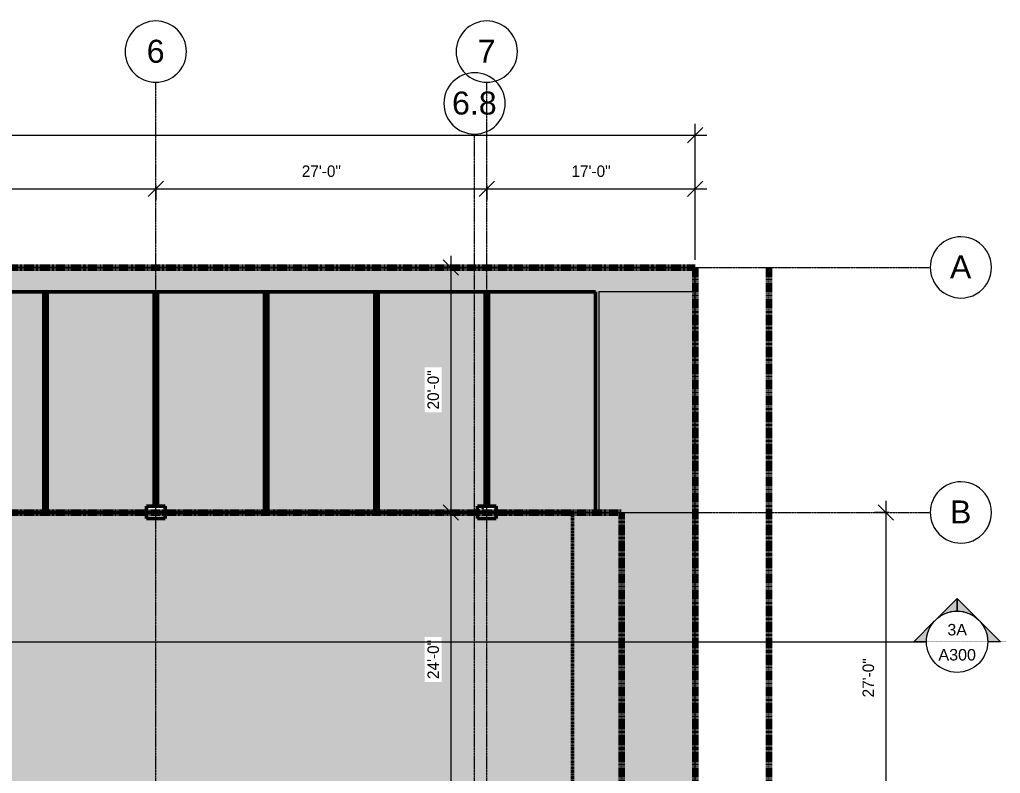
# Model space of a CAD drawing. Header units: inches. Extents: x 8459 to 10849, y 14316 to 16435.
# Drawn here: x 9819 to 10779, y 15696 to 16435 of the extents above; entities that cross this region are included whole.
import ezdxf

# ---------------------------------------------------------------- set-up
doc = ezdxf.new("R2010")
doc.units = ezdxf.units.IN
doc.header["$MEASUREMENT"] = 0
for name, pattern in [('Double Dash 3_8_', [1, 0.375, -0.125, 0.125, -0.125, 0.125, -0.125]), ('Grid Line 1_2_', [0.875, 0.5, -0.125, 0.125, -0.125]), ('Overhead 1_16_', [0.101562, 0.0625, -0.039062])]:
    doc.linetypes.add(name, pattern=pattern)
for name, color, linetype, lineweight in [('A-ANNO-DIMS-1', 211, 'Continuous', 20), ('A-FLOR', 192, 'Continuous', 13), ('A-FLOR-OVHD', 1, 'Overhead 1_16_', 50), ('A-GENM', 5, 'Continuous', 9), ('C-PROP-LINE-1', 91, 'Double Dash 3_8_', 140), ('G-ANNO-SYMB', 111, 'Continuous', 9), ('L-SITE', 91, 'Continuous', 50), ('S-COLS', 52, 'Continuous', 9), ('S-COLS-1', 52, 'Continuous', 50), ('S-GRID-1', 1, 'Grid Line 1_2_', 9), ('S-GRID-IDEN', 1, 'Continuous', 9)]:
    doc.layers.add(name, color=color, linetype=linetype, lineweight=lineweight)
doc.styles.add('Arial', font='arial.ttf', dxfattribs={"height": 11.25})
doc.styles.add('Arial_1', font='arial.ttf', dxfattribs={"height": 22.5})
doc.styles.add('Arial_2', font='arial.ttf', dxfattribs={"width": 0.25, "height": 3.75})
doc.styles.add('Century Gothic', font='ufonts.com_century-gothic.ttf', dxfattribs={"height": 11.25})
doc.dimstyles.new('OD__1__Tol__', dxfattribs={"dimscale": 12, "dimtxt": 11.746893, "dimasz": 1.25, "dimexe": 0.9375, "dimexo": 0.625, "dimgap": 0.9375, "dimtad": 1, "dimdec": 0, "dimzin": 3, "dimdsep": 46, "dimlunit": 4, "dimtxsty": 'Century Gothic', "dimblk1": 'OBLIQUE', "dimblk2": 'OBLIQUE', "dimsah": 1, "dimcen": 0.09, "dimdle": 0.9375, "dimazin": 0, "dimtfac": 1, "dimtdec": 4, "dimtix": 1, "dimtmove": 0, "dimatfit": 3, "dimfxl": 1, "dimtvp": 1, "dimtfill": 1, "dimfrac": 2, "dimtolj": 1, "dimtzin": 0, "dimlwd": 20, "dimlwe": 20, "dimarcsym": 2})

# ---------------------------------------------------------------- blocks, each defined once
blk = doc.blocks.new('Parking_Stall_Multiple - 9x18 - STANDARD-948767-FLOOR PLAN - 1ST FLOOR')
at = {"layer": 'L-SITE'}
for p, q in [((0, 1404), (0, 1512)), ((0, 1512), (216, 1512)), ((216, 1512), (216, 1515)), ((0, 1407), (210, 1407)), ((0, 1407), (210, 1407)), ((0, 1404), (210, 1404)), ((0, 1296), (0, 1404)), ((0, 1404), (210, 1404)), ((0, 1299), (216, 1299)), ((0, 1299), (216, 1299)), ((216, 1296), (216, 1299)), ((216, 1296), (216, 1299)), ((0, 1296), (216, 1296)), ((0, 1188), (0, 1296)), ((0, 1296), (216, 1296)), ((0, 1191), (216, 1191)), ((0, 1191), (216, 1191)), ((216, 1188), (216, 1191)), ((216, 1188), (216, 1191)), ((0, 1188), (216, 1188)), ((0, 1080), (0, 1188)), ((0, 1188), (216, 1188)), ((0, 1083), (210, 1083)), ((0, 1083), (210, 1083)), ((0, 1080), (210, 1080)), ((0, 972), (0, 1080)), ((0, 1080), (210, 1080)), ((0, 975), (216, 975)), ((0, 975), (216, 975)), ((0, 972), (216, 972)), ((0, 864), (0, 972)), ((0, 972), (216, 972)), ((216, 972), (216, 975)), ((216, 972), (216, 975))]:
    blk.add_line(p, q, dxfattribs=at)
blk = doc.blocks.new('Concrete-Rectangular-Column - 12 x 18-V13-FLOOR PLAN - 1ST FLOOR')
at = {"layer": 'S-COLS'}
h = blk.add_hatch(dxfattribs=at)
h.set_pattern_fill('FP_14', color=256, style=0, pattern_type=2)
h.set_pattern_definition([(50, (-9952.615, -15951.856), (34.428697, -3.01202), [3.6, -39.6]), (355, (-9952.615, -15951.856), (-6.6596, 36.10481), [2.88, -31.68]), (100.451, (-9949.746, -15952.107), (27.768763, 33.093104), [3.06, -33.655]), (46.184, (-9952.615, -15942.256), (51.22752, -7.94535), [5.4, -59.4]), (96.636, (-9948.346, -15942.92), (44.86319, 46.75771), [4.589, -50.482]), (351.184, (-9952.615, -15942.256), (44.86417, 46.75745), [4.32, -47.52]), (21, (-9947.815, -15944.656), (28.65176, -19.325734), [3.6, -39.6]), (326, (-9947.815, -15944.656), (11.67934, 34.80662), [2.88, -31.68]), (71.451, (-9945.428, -15946.266), (40.330963, 15.48132), [3.06, -33.655]), (37.5, (-9952.615, -15951.856), (0.583112, 15.978979), [1.584, -29.712, 1.584, -30.576, -31.8]), (37.5, (-9952.615, -15951.856), (0.583112, 15.978979), [-63.456, 1.584, -30.216]), (7.5, (-9952.615, -15951.856), (12.626889, 18.932107), [1.584, -16.752, 1.584, -28.992, -12.12]), (7.5, (-9952.615, -15951.856), (12.626889, 18.932107), [-48.912, 1.584, -10.536]), (327.5, (-9963.319, -15951.856), (25.622992, -1.082799), [1.584, -10.416, 1.584, -35.856, -49.68]), (327.5, (-9963.319, -15951.856), (25.622992, -1.082799), [-49.44, 1.584, -48.096]), (317.5, (-9968.12, -15951.856), (27.99243, 4.80496), [1.584, -14.016, 1.584, -23.28, -35.28]), (317.5, (-9968.12, -15951.856), (27.99243, 4.80496), [-40.464, 1.584, -33.696])])
h.paths.add_polyline_path([(9, -6), (9, 6), (-9, 6), (-9, -6)], flags=0)
at = {"layer": 'S-COLS-1'}
for p, q in [((9, 6), (-9, 6)), ((-9, 6), (-9, -6)), ((9, -6), (9, 6)), ((-9, -6), (9, -6))]:
    blk.add_line(p, q, dxfattribs=at)
blk = doc.blocks.new('Concrete-Rectangular-Column - 12 x 18-V14-FLOOR PLAN - 1ST FLOOR')
at = {"layer": 'S-COLS'}
h = blk.add_hatch(dxfattribs=at)
h.set_pattern_fill('FP_15', color=256, style=0, pattern_type=2)
h.set_pattern_definition([(50, (-10276.615, -15951.856), (34.428697, -3.01202), [3.6, -39.6]), (355, (-10276.615, -15951.856), (-6.6596, 36.10481), [2.88, -31.68]), (100.451, (-10273.746, -15952.107), (27.768763, 33.093104), [3.06, -33.655]), (46.184, (-10276.615, -15942.256), (51.22752, -7.94535), [5.4, -59.4]), (96.636, (-10272.346, -15942.92), (44.86319, 46.75771), [4.589, -50.482]), (351.184, (-10276.615, -15942.256), (44.86417, 46.75745), [4.32, -47.52]), (21, (-10271.815, -15944.656), (28.65176, -19.325734), [3.6, -39.6]), (326, (-10271.815, -15944.656), (11.67934, 34.80662), [2.88, -31.68]), (71.451, (-10269.428, -15946.266), (40.330963, 15.48132), [3.06, -33.655]), (37.5, (-10276.615, -15951.856), (0.583112, 15.978979), [1.584, -29.712, 1.584, -30.576, -31.8]), (37.5, (-10276.615, -15951.856), (0.583112, 15.978979), [-63.456, 1.584, -30.216]), (7.5, (-10276.615, -15951.856), (12.626889, 18.932107), [1.584, -16.752, 1.584, -28.992, -12.12]), (7.5, (-10276.615, -15951.856), (12.626889, 18.932107), [-48.912, 1.584, -10.536]), (327.5, (-10287.319, -15951.856), (25.622992, -1.082799), [1.584, -10.416, 1.584, -35.856, -49.68]), (327.5, (-10287.319, -15951.856), (25.622992, -1.082799), [-49.44, 1.584, -48.096]), (317.5, (-10292.12, -15951.856), (27.99243, 4.80496), [1.584, -14.016, 1.584, -23.28, -35.28]), (317.5, (-10292.12, -15951.856), (27.99243, 4.80496), [-40.464, 1.584, -33.696])])
h.paths.add_polyline_path([(9, -6), (9, 6), (-9, 6), (-9, -6), (1.5, -6)], flags=0)
at = {"layer": 'S-COLS-1'}
for p, q in [((9, 6), (-9, 6)), ((-9, 6), (-9, -6)), ((9, -6), (9, 6)), ((-9, -6), (9, -6))]:
    blk.add_line(p, q, dxfattribs=at)
blk = doc.blocks.new('Family - ___-627289-FLOOR PLAN - 1ST FLOOR')
at = {"layer": 'C-PROP-LINE-1'}
for p, q in [((8776.62, 16191.86), (10480.62, 16191.86)), ((10480.62, 16191.86), (10480.62, 14607.86))]:
    blk.add_line(p, q, dxfattribs=at)
blk = doc.blocks.new('Family - ___-627377-FLOOR PLAN - 1ST FLOOR')
at = {"layer": 'C-PROP-LINE-1'}
for p, q in [((8776.62, 16191.86), (10480.62, 16191.86)), ((10480.62, 16191.86), (10480.62, 14607.86))]:
    blk.add_line(p, q, dxfattribs=at)
blk = doc.blocks.new('Family - ___-940451-FLOOR PLAN - 1ST FLOOR')
at = {"layer": 'C-PROP-LINE-1'}
for p, q in [((8848.62, 15951.86), (10408.62, 15951.86)), ((10408.62, 15951.86), (10408.62, 14607.86))]:
    blk.add_line(p, q, dxfattribs=at)
blk = doc.blocks.new('Family - ___-940702-FLOOR PLAN - 1ST FLOOR')
at = {"layer": 'C-PROP-LINE-1'}
blk.add_line((10552.62, 16191.86), (10552.62, 14607.86), dxfattribs=at)
blk = doc.blocks.new('_Oblique')
at = {"color": 0, "linetype": 'ByBlock', "lineweight": -2}
blk.add_line((-0.5, -0.5), (0.5, 0.5), dxfattribs=at)
blk = doc.blocks.new('DIMBLOCK1-FLOOR PLAN - 1ST FLOOR')
at = {"layer": 'A-ANNO-DIMS-1', "color": 0, "lineweight": 20, "transparency": 16777216}
for p, q in [((10241.36, 16203.11), (10241.36, 15940.61)), ((10244.47, 16191.86), (10230.11, 16191.86)), ((10375.62, 15951.86), (10230.11, 15951.86))]:
    blk.add_line(p, q, dxfattribs=at)
at = {"layer": 'Defpoints', "color": 0, "transparency": 16777216}
for p in [(10251.97, 16191.86), (10241.36, 15951.86), (10383.12, 15951.86)]:
    blk.add_point(p, dxfattribs=at)
at = {"layer": 'A-ANNO-DIMS-1', "color": 0, "lineweight": 20, "transparency": 16777216, "xscale": 15, "yscale": 15, "zscale": 15}
for p, rotation in [((10241.36, 16191.86), 90), ((10241.36, 15951.86), 270)]:
    blk.add_blockref('_Oblique', p, dxfattribs=dict(at, rotation=rotation))
at = {"layer": 'A-ANNO-DIMS-1', "color": 0, "transparency": 16777216, "insert": (10224.2, 16071.86), "char_height": 11.25, "attachment_point": 5, "rotation": 90, "style": 'Century Gothic', "bg_fill": 3, "box_fill_scale": 1.25, "bg_fill_color": 256, "bg_fill_true_color": 13158600, "bg_fill_transparency": 0}
blk.add_mtext('\\A1;20\'-0"', dxfattribs=at)
blk = doc.blocks.new('DIMBLOCK2-FLOOR PLAN - 1ST FLOOR')
at = {"layer": 'A-ANNO-DIMS-1', "color": 0, "lineweight": 20, "transparency": 16777216}
for p, q in [((10241.36, 15963.11), (10241.36, 15652.61)), ((10375.62, 15951.86), (10230.11, 15951.86)), ((10267.62, 15663.86), (10230.11, 15663.86))]:
    blk.add_line(p, q, dxfattribs=at)
at = {"layer": 'Defpoints', "color": 0, "transparency": 16777216}
for p in [(10383.12, 15951.86), (10241.36, 15663.86), (10275.12, 15663.86)]:
    blk.add_point(p, dxfattribs=at)
at = {"layer": 'A-ANNO-DIMS-1', "color": 0, "lineweight": 20, "transparency": 16777216, "xscale": 15, "yscale": 15, "zscale": 15}
for p, rotation in [((10241.36, 15951.86), 90), ((10241.36, 15663.86), 270)]:
    blk.add_blockref('_Oblique', p, dxfattribs=dict(at, rotation=rotation))
at = {"layer": 'A-ANNO-DIMS-1', "color": 0, "transparency": 16777216, "insert": (10224.2, 15807.86), "char_height": 11.25, "attachment_point": 5, "rotation": 90, "style": 'Century Gothic', "bg_fill": 3, "box_fill_scale": 1.25, "bg_fill_color": 256, "bg_fill_true_color": 13158600, "bg_fill_transparency": 0}
blk.add_mtext('\\A1;24\'-0"', dxfattribs=at)
blk = doc.blocks.new('DIMBLOCK10-FLOOR PLAN - 1ST FLOOR')
at = {"layer": 'A-ANNO-DIMS-1', "color": 0, "lineweight": 20, "transparency": 16777216}
for p, q in [((8776.62, 16199.36), (8776.62, 16332.47)), ((10480.62, 16199.36), (10480.62, 16332.47)), ((8765.37, 16321.22), (10491.87, 16321.22))]:
    blk.add_line(p, q, dxfattribs=at)
at = {"layer": 'Defpoints', "color": 0, "transparency": 16777216}
for p in [(10480.62, 16321.22), (8776.62, 16191.86), (10480.62, 16191.86)]:
    blk.add_point(p, dxfattribs=at)
at = {"layer": 'A-ANNO-DIMS-1', "color": 0, "lineweight": 20, "transparency": 16777216, "xscale": 15, "yscale": 15, "zscale": 15, "rotation": 180}
blk.add_blockref('_Oblique', (8776.62, 16321.22), dxfattribs=at)
at = {"layer": 'A-ANNO-DIMS-1', "color": 0, "lineweight": 20, "transparency": 16777216, "xscale": 15, "yscale": 15, "zscale": 15}
blk.add_blockref('_Oblique', (10480.62, 16321.22), dxfattribs=at)
at = {"layer": 'A-ANNO-DIMS-1', "color": 0, "transparency": 16777216, "insert": (9628.62, 16338.38), "char_height": 11.25, "attachment_point": 5, "style": 'Century Gothic', "bg_fill": 3, "box_fill_scale": 1.25, "bg_fill_color": 256, "bg_fill_true_color": 13158600, "bg_fill_transparency": 0}
blk.add_mtext('\\A1;142\'-0"', dxfattribs=at)
blk = doc.blocks.new('Grid - Grid Head - Circle-50561-FLOOR PLAN - 1ST FLOOR')
at = {"layer": 'S-GRID-IDEN'}
for start, end in [(360, 180), (180, 360)]:
    blk.add_arc((0, 0), 0.25, start, end, dxfattribs=at)
blk = doc.blocks.new('DIMBLOCK25-FLOOR PLAN - 1ST FLOOR')
at = {"layer": 'A-ANNO-DIMS-1', "color": 0, "lineweight": 20, "transparency": 16777216}
for p, q in [((9509.37, 16268.84), (9963.87, 16268.84)), ((9520.62, 16271.94), (9520.62, 16257.59)), ((9952.62, 16271.94), (9952.62, 16257.59))]:
    blk.add_line(p, q, dxfattribs=at)
at = {"layer": 'Defpoints', "color": 0, "transparency": 16777216}
for p in [(9520.62, 16279.44), (9952.62, 16279.44), (9952.62, 16268.84)]:
    blk.add_point(p, dxfattribs=at)
at = {"layer": 'A-ANNO-DIMS-1', "color": 0, "lineweight": 20, "transparency": 16777216, "xscale": 15, "yscale": 15, "zscale": 15, "rotation": 180}
blk.add_blockref('_Oblique', (9520.62, 16268.84), dxfattribs=at)
at = {"layer": 'A-ANNO-DIMS-1', "color": 0, "lineweight": 20, "transparency": 16777216, "xscale": 15, "yscale": 15, "zscale": 15}
blk.add_blockref('_Oblique', (9952.62, 16268.84), dxfattribs=at)
at = {"layer": 'A-ANNO-DIMS-1', "color": 0, "transparency": 16777216, "insert": (9736.62, 16285.99), "char_height": 11.25, "attachment_point": 5, "style": 'Century Gothic', "bg_fill": 3, "box_fill_scale": 1.25, "bg_fill_color": 256, "bg_fill_true_color": 13158600, "bg_fill_transparency": 0}
blk.add_mtext('\\A1;36\'-0"', dxfattribs=at)
blk = doc.blocks.new('DIMBLOCK26-FLOOR PLAN - 1ST FLOOR')
at = {"layer": 'A-ANNO-DIMS-1', "color": 0, "lineweight": 20, "transparency": 16777216}
for p, q in [((9941.37, 16268.84), (10287.87, 16268.84)), ((9952.62, 16271.94), (9952.62, 16257.59)), ((10276.62, 16271.94), (10276.62, 16257.59))]:
    blk.add_line(p, q, dxfattribs=at)
at = {"layer": 'Defpoints', "color": 0, "transparency": 16777216}
for p in [(9952.62, 16279.44), (10276.62, 16279.44), (10276.62, 16268.84)]:
    blk.add_point(p, dxfattribs=at)
at = {"layer": 'A-ANNO-DIMS-1', "color": 0, "lineweight": 20, "transparency": 16777216, "xscale": 15, "yscale": 15, "zscale": 15, "rotation": 180}
blk.add_blockref('_Oblique', (9952.62, 16268.84), dxfattribs=at)
at = {"layer": 'A-ANNO-DIMS-1', "color": 0, "lineweight": 20, "transparency": 16777216, "xscale": 15, "yscale": 15, "zscale": 15}
blk.add_blockref('_Oblique', (10276.62, 16268.84), dxfattribs=at)
at = {"layer": 'A-ANNO-DIMS-1', "color": 0, "transparency": 16777216, "insert": (10114.62, 16285.99), "char_height": 11.25, "attachment_point": 5, "style": 'Century Gothic', "bg_fill": 3, "box_fill_scale": 1.25, "bg_fill_color": 256, "bg_fill_true_color": 13158600, "bg_fill_transparency": 0}
blk.add_mtext('\\A1;27\'-0"', dxfattribs=at)
blk = doc.blocks.new('DIMBLOCK27-FLOOR PLAN - 1ST FLOOR')
at = {"layer": 'A-ANNO-DIMS-1', "color": 0, "lineweight": 20, "transparency": 16777216}
for p, q in [((10480.62, 16199.36), (10480.62, 16280.09)), ((10265.37, 16268.84), (10491.87, 16268.84)), ((10276.62, 16271.94), (10276.62, 16257.59))]:
    blk.add_line(p, q, dxfattribs=at)
at = {"layer": 'Defpoints', "color": 0, "transparency": 16777216}
for p in [(10276.62, 16279.44), (10480.62, 16268.84), (10480.62, 16191.86)]:
    blk.add_point(p, dxfattribs=at)
at = {"layer": 'A-ANNO-DIMS-1', "color": 0, "lineweight": 20, "transparency": 16777216, "xscale": 15, "yscale": 15, "zscale": 15, "rotation": 180}
blk.add_blockref('_Oblique', (10276.62, 16268.84), dxfattribs=at)
at = {"layer": 'A-ANNO-DIMS-1', "color": 0, "lineweight": 20, "transparency": 16777216, "xscale": 15, "yscale": 15, "zscale": 15}
blk.add_blockref('_Oblique', (10480.62, 16268.84), dxfattribs=at)
at = {"layer": 'A-ANNO-DIMS-1', "color": 0, "transparency": 16777216, "insert": (10378.62, 16285.99), "char_height": 11.25, "attachment_point": 5, "style": 'Century Gothic', "bg_fill": 3, "box_fill_scale": 1.25, "bg_fill_color": 256, "bg_fill_true_color": 13158600, "bg_fill_transparency": 0}
blk.add_mtext('\\A1;17\'-0"', dxfattribs=at)
blk = doc.blocks.new('DIMBLOCK28-FLOOR PLAN - 1ST FLOOR')
at = {"layer": 'A-ANNO-DIMS-1', "color": 0, "lineweight": 20, "transparency": 16777216}
for p, q in [((10667.27, 15963.11), (10667.27, 15616.61)), ((10670.38, 15951.86), (10656.02, 15951.86)), ((10670.38, 15627.86), (10656.02, 15627.86))]:
    blk.add_line(p, q, dxfattribs=at)
at = {"layer": 'Defpoints', "color": 0, "transparency": 16777216}
for p in [(10677.88, 15951.86), (10667.27, 15627.86), (10677.88, 15627.86)]:
    blk.add_point(p, dxfattribs=at)
at = {"layer": 'A-ANNO-DIMS-1', "color": 0, "lineweight": 20, "transparency": 16777216, "xscale": 15, "yscale": 15, "zscale": 15}
for p, rotation in [((10667.27, 15951.86), 90), ((10667.27, 15627.86), 270)]:
    blk.add_blockref('_Oblique', p, dxfattribs=dict(at, rotation=rotation))
at = {"layer": 'A-ANNO-DIMS-1', "color": 0, "transparency": 16777216, "insert": (10650.12, 15789.86), "char_height": 11.25, "attachment_point": 5, "rotation": 90, "style": 'Century Gothic', "bg_fill": 3, "box_fill_scale": 1.25, "bg_fill_color": 256, "bg_fill_true_color": 13158600, "bg_fill_transparency": 0}
blk.add_mtext('\\A1;27\'-0"', dxfattribs=at)
blk = doc.blocks.new('Section - Section Head - Filled-22785-FLOOR PLAN - 1ST FLOOR')
at = {"layer": 'G-ANNO-SYMB'}
h = blk.add_hatch(color=256, dxfattribs=at)
edge = h.paths.add_edge_path(flags=0)
edge.add_line((-0.4268, 0.1768), (-0.25, 0.3536))
edge.add_line((-0.25, 0.3536), (-0.25, 0.25))
edge.add_arc((-0.25, 0), 0.25, 90, 135)
h = blk.add_hatch(color=256, dxfattribs=at)
edge = h.paths.add_edge_path(flags=0)
edge.add_arc((-0.25, 0), 0.25, 45, 90)
edge.add_line((-0.25, 0.25), (-0.25, 0.3536))
edge.add_line((-0.25, 0.3536), (-0.0732, 0.1768))
h = blk.add_hatch(color=256, dxfattribs=at)
edge = h.paths.add_edge_path(flags=0)
edge.add_arc((-0.25, 0), 0.2503, 137.9216, 180)
edge.add_line((-0.5003, 0), (-0.6036, 0))
edge.add_line((-0.6036, 0), (-0.4358, 0.1678))
h = blk.add_hatch(color=256, dxfattribs=at)
edge = h.paths.add_edge_path(flags=0)
edge.add_line((-0.0642, 0.1678), (0.1036, 0))
edge.add_line((0.1036, 0), (0.0003, 0))
edge.add_arc((-0.25, 0), 0.2503, 0, 42.0784)
for p, q in [((-0.25, 0.3536), (-0.4268, 0.1768)), ((-0.25, 0.25), (-0.25, 0.3536)), ((-0.0732, 0.1768), (-0.25, 0.3536)), ((-0.25, 0.3536), (-0.25, 0.25)), ((-0.4358, 0.1678), (-0.6036, 0)), ((0.1036, 0), (-0.0642, 0.1678)), ((-0.6036, 0), (-0.5003, 0)), ((0.0003, 0), (0.1036, 0))]:
    blk.add_line(p, q, dxfattribs=at)
for centre, radius, start, end in [((-0.2503, 0), 0.25, 360, 180), ((-0.25, 0), 0.25, 90, 135), ((-0.25, 0), 0.25, 45, 90), ((-0.25, 0), 0.2503, 137.9216, 180), ((-0.25, 0), 0.2503, 0, 42.0784), ((-0.2503, 0), 0.25, 180, 360)]:
    blk.add_arc(centre, radius, start, end, dxfattribs=at)

msp = doc.modelspace()

# ---------------------------------------------------------------- hatches: boundary and pattern name
at = {"layer": 'A-FLOR'}
h = msp.add_hatch(color=256, dxfattribs=at)
h.paths.add_polyline_path([(8848.62, 14607.86), (10408.62, 14607.86), (10408.62, 15029.85), (10480.62, 15191.69), (10480.62, 15951.86), (10386.12, 15951.86), (10386.12, 16167.86), (10480.62, 16167.86), (10480.62, 16191.86), (8776.62, 16191.86), (8776.62, 15951.86), (8777.71, 15951.86), (8777.71, 15951.11), (8778.52, 15951.11), (8778.52, 15951.86), (8782.77, 15951.86), (8782.77, 15951.11), (8783.59, 15951.11), (8783.59, 15951.86), (8787.84, 15951.86), (8787.84, 15951.11), (8788.66, 15951.11), (8788.66, 15951.86), (8792.91, 15951.86), (8792.91, 15951.11), (8793.73, 15951.11), (8793.73, 15951.86), (8797.98, 15951.86), (8797.98, 15951.11), (8798.8, 15951.11), (8798.8, 15951.86), (8803.05, 15951.86), (8803.05, 15951.11), (8803.87, 15951.11), (8803.87, 15951.86), (8808.12, 15951.86), (8808.12, 15951.11), (8808.94, 15951.11), (8808.94, 15951.86), (8813.19, 15951.86), (8813.19, 15951.11), (8814.01, 15951.11), (8814.01, 15951.86), (8818.26, 15951.86), (8818.26, 15951.11), (8819.08, 15951.11), (8819.08, 15951.86), (8823.33, 15951.86), (8823.33, 15951.11), (8824.15, 15951.11), (8824.15, 15951.86), (8828.4, 15951.86), (8828.45, 15951.11), (8829.21, 15951.11), (8829.21, 15951.86), (8833.46, 15951.86), (8833.46, 15951.11), (8834.28, 15951.11), (8834.28, 15951.86), (8838.53, 15951.86), (8838.53, 15951.11), (8839.35, 15951.11), (8839.35, 15951.86), (8843.6, 15951.86), (8843.6, 15951.11), (8844.42, 15951.11), (8844.42, 15951.86), (8848.62, 15951.86), (8848.62, 15955.96), (8849.37, 15955.96), (8849.37, 15956.69), (8848.62, 15956.69), (8848.62, 15960.94), (8849.37, 15960.94), (8849.37, 15961.66), (8848.62, 15961.66), (8848.62, 15965.91), (8849.37, 15965.91), (8849.37, 15966.64), (8848.62, 15966.64), (8848.62, 15970.89), (8849.37, 15970.89), (8849.37, 15971.62), (8848.62, 15971.62), (8848.62, 15975.87), (8849.37, 15975.87), (8849.37, 15976.59), (8848.62, 15976.59), (8848.62, 15980.84), (8849.37, 15980.84), (8849.37, 15981.57), (8848.62, 15981.57), (8848.62, 15985.82), (8849.37, 15985.82), (8849.37, 15986.55), (8848.62, 15986.55), (8848.62, 15990.8), (8849.37, 15990.8), (8849.37, 15991.53), (8848.62, 15991.53), (8848.62, 15995.78), (8849.37, 15995.78), (8849.37, 15996.5), (8848.62, 15996.5), (8848.62, 16000.75), (8849.37, 16000.75), (8849.37, 16001.48), (8848.62, 16001.48), (8848.62, 16005.73), (8849.37, 16005.73), (8849.37, 16006.46), (8848.62, 16006.46), (8848.62, 16010.71), (8849.37, 16010.71), (8849.37, 16011.44), (8848.62, 16011.44), (8848.62, 16015.69), (8849.37, 16015.69), (8849.37, 16016.41), (8848.62, 16016.41), (8848.62, 16020.66), (8849.37, 16020.66), (8849.37, 16021.39), (8848.62, 16021.39), (8848.62, 16025.64), (8849.37, 16025.64), (8849.37, 16026.37), (8848.62, 16026.37), (8848.62, 16030.62), (8849.37, 16030.62), (8849.37, 16031.34), (8848.62, 16031.34), (8848.62, 16035.59), (8849.37, 16035.59), (8849.37, 16036.32), (8848.62, 16036.32), (8848.62, 16040.57), (8849.37, 16040.57), (8849.37, 16041.3), (8848.62, 16041.3), (8848.62, 16045.55), (8849.37, 16045.55), (8849.37, 16046.28), (8848.62, 16046.28), (8848.62, 16050.53), (8849.37, 16050.53), (8849.37, 16051.25), (8848.62, 16051.25), (8848.62, 16055.5), (8849.37, 16055.5), (8849.37, 16056.23), (8848.62, 16056.23), (8848.62, 16060.48), (8849.37, 16060.48), (8849.37, 16061.21), (8848.62, 16061.21), (8848.62, 16065.46), (8849.37, 16065.46), (8849.37, 16066.19), (8848.62, 16066.19), (8848.62, 16070.44), (8849.37, 16070.44), (8849.37, 16071.16), (8848.62, 16071.16), (8848.62, 16075.41), (8849.37, 16075.41), (8849.37, 16076.14), (8848.62, 16076.14), (8848.62, 16080.39), (8849.37, 16080.39), (8849.37, 16081.12), (8848.62, 16081.12), (8848.62, 16085.37), (8849.37, 16085.37), (8849.37, 16086.09), (8848.62, 16086.09), (8848.62, 16090.34), (8849.37, 16090.34), (8849.37, 16091.07), (8848.62, 16091.07), (8848.62, 16095.32), (8849.37, 16095.32), (8849.37, 16096.05), (8848.62, 16096.05), (8848.62, 16100.3), (8849.37, 16100.3), (8849.37, 16101.03), (8848.62, 16101.03), (8848.62, 16105.28), (8849.37, 16105.28), (8849.37, 16106), (8848.62, 16106), (8848.62, 16110.25), (8849.37, 16110.25), (8849.37, 16110.98), (8848.62, 16110.98), (8848.62, 16115.23), (8849.37, 16115.23), (8849.37, 16115.96), (8848.62, 16115.96), (8848.62, 16120.21), (8849.37, 16120.21), (8849.37, 16120.94), (8848.62, 16120.94), (8848.62, 16125.19), (8849.37, 16125.19), (8849.37, 16125.91), (8848.62, 16125.91), (8848.62, 16130.16), (8849.37, 16130.16), (8849.37, 16130.89), (8848.62, 16130.89), (8848.62, 16135.14), (8849.37, 16135.14), (8849.37, 16135.87), (8848.62, 16135.87), (8848.62, 16140.12), (8849.37, 16140.12), (8849.37, 16140.84), (8848.62, 16140.84), (8848.62, 16145.09), (8849.37, 16145.09), (8849.37, 16145.82), (8848.62, 16145.82), (8848.62, 16150.07), (8849.37, 16150.07), (8849.37, 16150.8), (8848.62, 16150.8), (8848.62, 16155.05), (8849.37, 16155.05), (8849.37, 16155.78), (8848.62, 16155.78), (8848.62, 16160.03), (8849.37, 16160.03), (8849.37, 16160.75), (8848.62, 16160.75), (8848.62, 16167.86), (8852.87, 16167.86), (8852.87, 16163.61), (8851.37, 16163.61), (8851.37, 15951.86), (8854.62, 15951.86), (8854.62, 15947.61), (8850.37, 15947.61), (8850.37, 15949.11), (8776.62, 15949.11), (8776.62, 15094.62), (8848.62, 14896.82), (8848.62, 14679.86)], flags=0)
h.paths.add_polyline_path([(10264.62, 14674.86), (9839.37, 14674.86), (9839.37, 14675.61), (9836.62, 14675.61), (9836.69, 14675.78), (9836.87, 14675.86), (9838.62, 14675.86), (9838.79, 14675.93), (9838.87, 14676.11), (9838.87, 14677.86), (9838.94, 14678.03), (9839.12, 14678.11), (9839.12, 14675.76), (9839.62, 14675.76), (9839.62, 14678.11), (9839.79, 14678.03), (9839.87, 14677.86), (9839.87, 14676.11), (9839.94, 14675.93), (9840.12, 14675.86), (9841.87, 14675.86), (9842.05, 14675.76), (9842.12, 14675.61), (9875.87, 14675.61), (9875.94, 14675.78), (9876.12, 14675.86), (9877.87, 14675.86), (9878.04, 14675.93), (9878.12, 14676.11), (9878.12, 14677.86), (9878.19, 14678.03), (9878.37, 14678.11), (9878.37, 14675.76), (9878.87, 14675.76), (9878.87, 14678.11), (9879.04, 14678.03), (9879.12, 14677.86), (9879.12, 14676.11), (9879.19, 14675.93), (9879.37, 14675.86), (9881.12, 14675.86), (9881.3, 14675.76), (9881.37, 14675.61), (9917.87, 14675.61), (9917.94, 14675.78), (9918.12, 14675.86), (9919.87, 14675.86), (9920.04, 14675.93), (9920.12, 14676.11), (9920.12, 14677.86), (9920.19, 14678.03), (9920.37, 14678.11), (9920.37, 14675.76), (9920.87, 14675.76), (9920.87, 14678.11), (9921.04, 14678.03), (9921.12, 14677.86), (9921.12, 14676.11), (9921.19, 14675.93), (9921.37, 14675.86), (9923.12, 14675.86), (9923.3, 14675.76), (9923.37, 14675.61), (9959.87, 14675.61), (9959.94, 14675.78), (9960.12, 14675.86), (9961.87, 14675.86), (9962.04, 14675.93), (9962.12, 14676.11), (9962.12, 14677.86), (9962.19, 14678.03), (9962.37, 14678.11), (9962.37, 14675.76), (9962.87, 14675.76), (9962.87, 14678.11), (9963.04, 14678.03), (9963.12, 14677.86), (9963.12, 14676.11), (9963.19, 14675.93), (9963.37, 14675.86), (9965.12, 14675.86), (9965.3, 14675.76), (9965.37, 14675.61), (10001.87, 14675.61), (10001.94, 14675.78), (10002.12, 14675.86), (10003.87, 14675.86), (10004.04, 14675.93), (10004.12, 14676.11), (10004.12, 14677.86), (10004.19, 14678.03), (10004.37, 14678.11), (10004.37, 14675.76), (10004.87, 14675.76), (10004.87, 14678.11), (10005.04, 14678.03), (10005.12, 14677.86), (10005.12, 14676.11), (10005.19, 14675.93), (10005.37, 14675.86), (10007.12, 14675.86), (10007.3, 14675.76), (10007.37, 14675.61), (10043.87, 14675.61), (10043.94, 14675.78), (10044.12, 14675.86), (10045.87, 14675.86), (10046.04, 14675.93), (10046.12, 14676.11), (10046.12, 14677.86), (10046.19, 14678.03), (10046.37, 14678.11), (10046.37, 14675.76), (10046.87, 14675.76), (10046.87, 14678.11), (10047.04, 14678.03), (10047.12, 14677.86), (10047.12, 14676.11), (10047.19, 14675.93), (10047.37, 14675.86), (10049.12, 14675.86), (10049.3, 14675.76), (10049.37, 14675.61), (10085.87, 14675.61), (10085.94, 14675.78), (10086.12, 14675.86), (10087.87, 14675.86), (10088.04, 14675.93), (10088.12, 14676.11), (10088.12, 14677.86), (10088.19, 14678.03), (10088.37, 14678.11), (10088.37, 14675.76), (10088.87, 14675.76), (10088.87, 14678.11), (10089.04, 14678.03), (10089.12, 14677.86), (10089.12, 14676.11), (10089.19, 14675.93), (10089.37, 14675.86), (10091.12, 14675.86), (10091.3, 14675.76), (10091.37, 14675.61), (10127.87, 14675.61), (10127.94, 14675.78), (10128.12, 14675.86), (10129.87, 14675.86), (10130.04, 14675.93), (10130.12, 14676.11), (10130.12, 14677.86), (10130.19, 14678.03), (10130.37, 14678.11), (10130.37, 14675.76), (10130.87, 14675.76), (10130.87, 14678.11), (10131.04, 14678.03), (10131.12, 14677.86), (10131.12, 14676.11), (10131.19, 14675.93), (10131.37, 14675.86), (10133.12, 14675.86), (10133.3, 14675.76), (10133.37, 14675.61), (10169.87, 14675.61), (10169.94, 14675.78), (10170.12, 14675.86), (10171.87, 14675.86), (10172.04, 14675.93), (10172.12, 14676.11), (10172.12, 14677.86), (10172.19, 14678.03), (10172.37, 14678.11), (10172.37, 14675.76), (10172.87, 14675.76), (10172.87, 14678.11), (10173.04, 14678.03), (10173.12, 14677.86), (10173.12, 14676.11), (10173.19, 14675.93), (10173.37, 14675.86), (10175.12, 14675.86), (10175.3, 14675.76), (10175.37, 14675.61), (10211.87, 14675.61), (10211.94, 14675.78), (10212.12, 14675.86), (10213.87, 14675.86), (10214.04, 14675.93), (10214.12, 14676.11), (10214.12, 14677.86), (10214.19, 14678.03), (10214.37, 14678.11), (10214.37, 14675.76), (10214.87, 14675.76), (10214.87, 14678.11), (10215.04, 14678.03), (10215.12, 14677.86), (10215.12, 14676.11), (10215.19, 14675.93), (10215.37, 14675.86), (10217.12, 14675.86), (10217.3, 14675.76), (10217.37, 14675.61), (10253.87, 14675.61), (10253.94, 14675.78), (10254.12, 14675.86), (10255.87, 14675.86), (10256.04, 14675.93), (10256.12, 14676.11), (10256.12, 14677.86), (10256.19, 14678.03), (10256.37, 14678.11), (10256.37, 14675.76), (10256.87, 14675.76), (10256.87, 14678.11), (10257.04, 14678.03), (10257.12, 14677.86), (10257.12, 14676.11), (10257.19, 14675.93), (10257.37, 14675.86), (10259.12, 14675.86), (10259.3, 14675.76), (10259.37, 14675.61), (10281.12, 14675.61), (10281.19, 14675.78), (10281.37, 14675.86), (10283.12, 14675.86), (10283.29, 14675.93), (10283.37, 14676.11), (10283.37, 14677.86), (10283.44, 14678.03), (10283.62, 14678.11), (10283.62, 14675.76), (10284.12, 14675.76), (10284.12, 14678.11), (10284.29, 14678.03), (10284.37, 14677.86), (10284.37, 14676.11), (10284.44, 14675.93), (10284.62, 14675.86), (10286.37, 14675.86), (10286.55, 14675.76), (10286.62, 14675.61), (10283.87, 14675.61), (10283.87, 14674.86), (10276.62, 14674.86)], flags=0)
h.paths.add_polyline_path([(10060.62, 14679.86), (9844.62, 14679.86), (9844.62, 14751.86), (9520.62, 14751.86), (9520.62, 14697.86), (9529.62, 14697.86), (9529.62, 14685.86), (9511.62, 14685.86), (9511.62, 14684.86), (9520.62, 14684.86), (9520.62, 14679.86), (8980.62, 14679.86), (8980.62, 14947.86), (8896.62, 15178.62), (8896.62, 15627.86), (8896.84, 15631.89), (8897.52, 15635.87), (8898.64, 15639.75), (8900.18, 15643.48), (8902.13, 15647.01), (8904.47, 15650.3), (8907.16, 15653.31), (8910.17, 15656), (8913.46, 15658.34), (8917, 15660.29), (8920.73, 15661.84), (8924.6, 15662.95), (8928.58, 15663.63), (8932.62, 15663.86), (8980.62, 15663.86), (8980.62, 15633.86), (8989.62, 15633.86), (8989.62, 15621.86), (8980.62, 15621.86), (8980.62, 15309.86), (8989.62, 15309.86), (8989.62, 15297.86), (8980.62, 15297.86), (8980.62, 15231.86), (9304.62, 15231.86), (9304.62, 15297.86), (9295.62, 15297.86), (9295.62, 15309.86), (9304.62, 15309.86), (9304.62, 15621.86), (9295.62, 15621.86), (9295.62, 15633.86), (9304.62, 15633.86), (9304.62, 15663.86), (9520.62, 15663.86), (9520.62, 15633.86), (9529.62, 15633.86), (9529.62, 15621.86), (9520.62, 15621.86), (9520.62, 15469.45), (9516.62, 15469.45), (9516.62, 15367.45), (9513.62, 15367.45), (9513.62, 15331.45), (9516.62, 15331.45), (9516.62, 15309.86), (9529.62, 15309.86), (9529.62, 15297.86), (9516.62, 15297.86), (9516.62, 15158.45), (9520.62, 15158.45), (9520.62, 15021.86), (9529.62, 15021.86), (9529.62, 15009.86), (9520.62, 15009.86), (9520.62, 14970.86), (9760.62, 14970.86), (9760.62, 15009.86), (9751.62, 15009.86), (9751.62, 15021.86), (9760.62, 15021.86), (9760.62, 15297.86), (9751.62, 15297.86), (9751.62, 15309.86), (9760.62, 15309.86), (9760.62, 15447.86), (10276.62, 15447.86), (10276.62, 15309.86), (10285.62, 15309.86), (10285.62, 15297.86), (10276.62, 15297.86), (10276.62, 14679.86), (10065.59, 14679.86)], flags=0)
h.paths.add_polyline_path([(9001.62, 14684.86), (9001.62, 14685.86), (8985.62, 14685.86), (8985.62, 14684.86)], flags=0)
h.paths.add_polyline_path([(9295.62, 14684.86), (9313.62, 14684.86), (9313.62, 14685.86), (9295.62, 14685.86)], flags=0)
h.paths.add_polyline_path([(9769.62, 14685.86), (9751.62, 14685.86), (9751.62, 14697.86), (9769.62, 14697.86)], flags=0)
h.paths.add_polyline_path([(10360.62, 15417.86), (10278.12, 15417.86), (10278.12, 15621.86), (10267.62, 15621.86), (10267.62, 15633.86), (10278.12, 15633.86), (10278.12, 15663.86), (10324.62, 15663.86), (10328.65, 15663.63), (10332.63, 15662.95), (10336.51, 15661.84), (10340.24, 15660.29), (10343.77, 15658.34), (10347.06, 15656), (10350.07, 15653.31), (10352.76, 15650.3), (10355.1, 15647.01), (10357.05, 15643.48), (10358.6, 15639.75), (10359.71, 15635.87), (10360.39, 15631.89), (10360.62, 15627.86), (10360.62, 15447.86)], flags=0)
h.paths.add_polyline_path([(9760.62, 15621.86), (9751.62, 15621.86), (9751.62, 15633.86), (9769.62, 15633.86), (9769.62, 15621.86)], flags=0)
h.paths.add_polyline_path([(9961.62, 15621.86), (9943.62, 15621.86), (9943.62, 15633.86), (9961.62, 15633.86)], flags=0)
h.paths.add_polyline_path([(9727.62, 15945.86), (9727.62, 15957.86), (9745.62, 15957.86), (9745.62, 15945.86)], flags=0)
h.paths.add_polyline_path([(10278.12, 15945.86), (10267.62, 15945.86), (10267.62, 15957.86), (10285.62, 15957.86), (10285.62, 15945.86)], flags=0)
h.paths.add_polyline_path([(8971.62, 15945.86), (8971.62, 15957.86), (8989.62, 15957.86), (8989.62, 15945.86)], flags=0)
h.paths.add_polyline_path([(9961.62, 15945.86), (9943.62, 15945.86), (9943.62, 15957.86), (9961.62, 15957.86)], flags=0)
h.paths.add_polyline_path([(9313.62, 15945.86), (9295.62, 15945.86), (9295.62, 15957.86), (9313.62, 15957.86)], flags=0)
h.paths.add_polyline_path([(9529.62, 15945.86), (9511.62, 15945.86), (9511.62, 15957.86), (9529.62, 15957.86)], flags=0)
h.paths.add_polyline_path([(8848.67, 15951.11), (8849.37, 15951.11), (8849.37, 15951.71), (8848.67, 15951.71)], flags=0)
h = msp.add_hatch(color=256, dxfattribs=at)
h.paths.add_polyline_path([(8776.62, 14607.86), (8848.62, 14607.86), (8848.62, 14896.82), (8776.62, 15094.62), (8776.62, 14864.08)], flags=0)
h.paths.add_polyline_path([(10408.62, 14607.86), (10480.62, 14607.86), (10480.62, 15191.69), (10408.62, 15029.85), (10408.62, 14632.71)], flags=0)
h.paths.add_polyline_path([(8980.62, 14947.86), (8980.62, 15297.86), (8971.62, 15297.86), (8971.62, 15309.86), (8980.62, 15309.86), (8980.62, 15621.86), (8971.62, 15621.86), (8971.62, 15633.86), (8980.62, 15633.86), (8980.62, 15663.86), (8932.62, 15663.86), (8928.58, 15663.63), (8924.6, 15662.95), (8920.73, 15661.84), (8917, 15660.29), (8913.46, 15658.34), (8910.17, 15656), (8907.16, 15653.31), (8904.47, 15650.3), (8902.13, 15647.01), (8900.18, 15643.48), (8898.64, 15639.75), (8897.52, 15635.87), (8896.84, 15631.89), (8896.62, 15627.86), (8896.62, 15178.62), (8976.7, 14958.61)], flags=0)
h.paths.add_polyline_path([(10278.12, 15417.86), (10360.62, 15417.86), (10360.62, 15627.86), (10360.39, 15631.89), (10359.71, 15635.87), (10358.6, 15639.75), (10357.05, 15643.48), (10355.1, 15647.01), (10352.76, 15650.3), (10350.07, 15653.31), (10347.06, 15656), (10343.77, 15658.34), (10340.24, 15660.29), (10336.51, 15661.84), (10332.63, 15662.95), (10328.65, 15663.63), (10324.62, 15663.86), (10278.12, 15663.86), (10278.12, 15633.86), (10285.62, 15633.86), (10285.62, 15621.86), (10278.12, 15621.86)], flags=0)
h.paths.add_polyline_path([(10386.12, 15951.86), (10480.62, 15951.86), (10480.62, 16167.86), (10386.12, 16167.86)], flags=0)

# ---------------------------------------------------------------- linework, layer by layer
for p, q in [((10480.62, 16191.86), (8776.62, 16191.86)), ((10480.62, 14607.86), (10480.62, 16191.86)), ((10480.62, 16167.86), (10386.12, 16167.86)), ((10386.12, 16167.86), (10386.12, 15951.86)), ((10386.12, 15951.86), (10480.62, 15951.86))]:
    msp.add_line(p, q, dxfattribs=at)
at = {"layer": 'A-FLOR-OVHD'}
for q in [(8896.62, 15951.86), (10360.62, 14607.86)]:
    msp.add_line((10360.62, 15951.86), q, dxfattribs=at)

# ---------------------------------------------------------------- block references
at = {"layer": 'A-GENM', "rotation": 269.9999999999998}
msp.add_blockref('Parking_Stall_Multiple - 9x18 - STANDARD-948767-FLOOR PLAN - 1ST FLOOR', (8871.12, 16167.86), dxfattribs=at)
at = {"layer": 'C-PROP-LINE-1'}
for name in ['Family - ___-627289-FLOOR PLAN - 1ST FLOOR', 'Family - ___-627377-FLOOR PLAN - 1ST FLOOR', 'Family - ___-940702-FLOOR PLAN - 1ST FLOOR', 'Family - ___-940451-FLOOR PLAN - 1ST FLOOR']:
    msp.add_blockref(name, (0, 0), dxfattribs=at)
at = {"layer": 'G-ANNO-SYMB', "extrusion": (0, 0, -1), "xscale": 120, "yscale": 120, "zscale": 120}
msp.add_blockref('Section - Section Head - Filled-22785-FLOOR PLAN - 1ST FLOOR', (-10706.92, 15825.27), dxfattribs=at)
at = {"layer": 'S-COLS'}
for name, p in [('Concrete-Rectangular-Column - 12 x 18-V13-FLOOR PLAN - 1ST FLOOR', (9952.62, 15951.86)), ('Concrete-Rectangular-Column - 12 x 18-V14-FLOOR PLAN - 1ST FLOOR', (10276.62, 15951.86))]:
    msp.add_blockref(name, p, dxfattribs=at)
at = {"layer": 'S-GRID-IDEN', "xscale": 120, "yscale": 120, "zscale": 120}
for p in [(9952.62, 16403.2), (10276.62, 16403.2)]:
    msp.add_blockref('Grid - Grid Head - Circle-50561-FLOOR PLAN - 1ST FLOOR', p, dxfattribs=at)
at = {"layer": 'S-GRID-IDEN', "xscale": 120, "yscale": 120, "zscale": 120, "rotation": 269.9999999999995}
for p in [(10740.73, 16191.86), (10740.73, 15951.86)]:
    msp.add_blockref('Grid - Grid Head - Circle-50561-FLOOR PLAN - 1ST FLOOR', p, dxfattribs=at)

# ---------------------------------------------------------------- texts
at = {"layer": 'G-ANNO-SYMB', "attachment_point": 1}
for s, insert, char_height, width, style in [('3A', (10727.45, 15842.66), 11.25, 23.4825, 'Arial'), ('______________________________________________________________________________________', (10706.98, 15829.84), 3.75, 73.2881, 'Arial_2'), ('A300', (10718.71, 15818.11), 11.25, 44.6925, 'Arial')]:
    msp.add_mtext(s, dxfattribs=dict(at, insert=insert, char_height=char_height, width=width, style=style))
at = {"layer": 'S-GRID-IDEN', "char_height": 22.5, "attachment_point": 1, "style": 'Arial_1'}
for s, insert, width in [('6', (9943.7, 16414.81), 21.21), ('7', (10267.7, 16414.81), 21.21), ('A', (10729.98, 16203.59), 25.3762), ('B', (10729.98, 15963.59), 25.3762)]:
    msp.add_mtext(s, dxfattribs=dict(at, insert=insert, width=width))

# ---------------------------------------------------------------- next in the draw order: dimensions: what is measured, and where the dimension line sits
at = {"layer": 'A-ANNO-DIMS-1'}
dim = msp.add_linear_dim(base=(10241.36, 15951.86), p1=(10251.97, 16191.86), p2=(10383.12, 15951.86), angle=90, dimstyle='OD__1__Tol__', override={"dimpost": '<>', "dimfxl": 273.495696}, dxfattribs=at)
dim.commit()
dim.dimension.update_dxf_attribs({"geometry": 'DIMBLOCK1-FLOOR PLAN - 1ST FLOOR', "text_midpoint": (10224.2, 16071.86)})

# ---------------------------------------------------------------- next in the draw order: dimensions: what is measured, and where the dimension line sits
dim = msp.add_linear_dim(base=(10480.62, 16321.22), p1=(8776.62, 16191.86), p2=(10480.62, 16191.86), dimstyle='OD__1__Tol__', override={"dimpost": '<>', "dimfxl": 1704}, dxfattribs=at)
dim.commit()
dim.dimension.update_dxf_attribs({"geometry": 'DIMBLOCK10-FLOOR PLAN - 1ST FLOOR', "text_midpoint": (9628.62, 16338.38)})
dim = msp.add_linear_dim(base=(10241.36, 15663.86), p1=(10383.12, 15951.86), p2=(10275.12, 15663.86), angle=90, dimstyle='OD__1__Tol__', override={"dimpost": '<>', "dimfxl": 307.584135}, dxfattribs=at)
dim.commit()
dim.dimension.update_dxf_attribs({"geometry": 'DIMBLOCK2-FLOOR PLAN - 1ST FLOOR', "text_midpoint": (10224.2, 15807.86)})

# ---------------------------------------------------------------- next in the draw order: linework, layer by layer
at = {"layer": 'S-GRID-1'}
for p, q in [((9952.62, 14315.74), (9952.62, 16373.2)), ((10276.62, 14315.74), (10276.62, 16373.2)), ((8640.42, 15951.86), (10710.73, 15951.86))]:
    msp.add_line(p, q, dxfattribs=at)

# ---------------------------------------------------------------- next in the draw order: block references
at = {"layer": 'S-GRID-IDEN', "xscale": 120, "yscale": 120, "zscale": 120}
msp.add_blockref('Grid - Grid Head - Circle-50561-FLOOR PLAN - 1ST FLOOR', (10264.62, 16352.47), dxfattribs=at)

# ---------------------------------------------------------------- next in the draw order: texts
at = {"layer": 'S-GRID-IDEN', "insert": (10242.57, 16364.08), "char_height": 22.5, "width": 53.025, "attachment_point": 1, "style": 'Arial_1'}
msp.add_mtext('6.8', dxfattribs=at)

# ---------------------------------------------------------------- next in the draw order: dimensions: what is measured, and where the dimension line sits
at = {"layer": 'A-ANNO-DIMS-1'}
dim = msp.add_linear_dim(base=(9952.62, 16268.84), p1=(9520.62, 16279.44), p2=(9952.62, 16279.44), dimstyle='OD__1__Tol__', override={"dimpost": '<>', "dimfxl": 432}, dxfattribs=at)
dim.commit()
dim.dimension.update_dxf_attribs({"geometry": 'DIMBLOCK25-FLOOR PLAN - 1ST FLOOR', "text_midpoint": (9736.62, 16285.99)})
dim = msp.add_linear_dim(base=(10667.27, 15627.86), p1=(10677.88, 15951.86), p2=(10677.88, 15627.86), angle=90, dimstyle='OD__1__Tol__', override={"dimpost": '<>', "dimfxl": 324}, dxfattribs=at)
dim.commit()
dim.dimension.update_dxf_attribs({"geometry": 'DIMBLOCK28-FLOOR PLAN - 1ST FLOOR', "text_midpoint": (10650.12, 15789.86)})

# ---------------------------------------------------------------- next in the draw order: linework, layer by layer
at = {"layer": 'G-ANNO-SYMB'}
msp.add_line((8619.38, 15825.27), (10706.92, 15825.27), dxfattribs=at)

# ---------------------------------------------------------------- next in the draw order: dimensions: what is measured, and where the dimension line sits
at = {"layer": 'A-ANNO-DIMS-1'}
dim = msp.add_linear_dim(base=(10276.62, 16268.84), p1=(9952.62, 16279.44), p2=(10276.62, 16279.44), dimstyle='OD__1__Tol__', override={"dimpost": '<>', "dimfxl": 324}, dxfattribs=at)
dim.commit()
dim.dimension.update_dxf_attribs({"geometry": 'DIMBLOCK26-FLOOR PLAN - 1ST FLOOR', "text_midpoint": (10114.62, 16285.99)})

# ---------------------------------------------------------------- next in the draw order: dimensions: what is measured, and where the dimension line sits
dim = msp.add_linear_dim(base=(10480.62, 16268.84), p1=(10276.62, 16279.44), p2=(10480.62, 16191.86), dimstyle='OD__1__Tol__', override={"dimpost": '<>', "dimfxl": 222.007758}, dxfattribs=at)
dim.commit()
dim.dimension.update_dxf_attribs({"geometry": 'DIMBLOCK27-FLOOR PLAN - 1ST FLOOR', "text_midpoint": (10378.62, 16285.99)})

# ---------------------------------------------------------------- next in the draw order: linework, layer by layer
at = {"layer": 'S-GRID-1'}
for p, q in [((10264.62, 14315.74), (10264.62, 16322.47)), ((8640.42, 16191.86), (10710.73, 16191.86))]:
    msp.add_line(p, q, dxfattribs=at)

doc.saveas('drawing.dxf')
